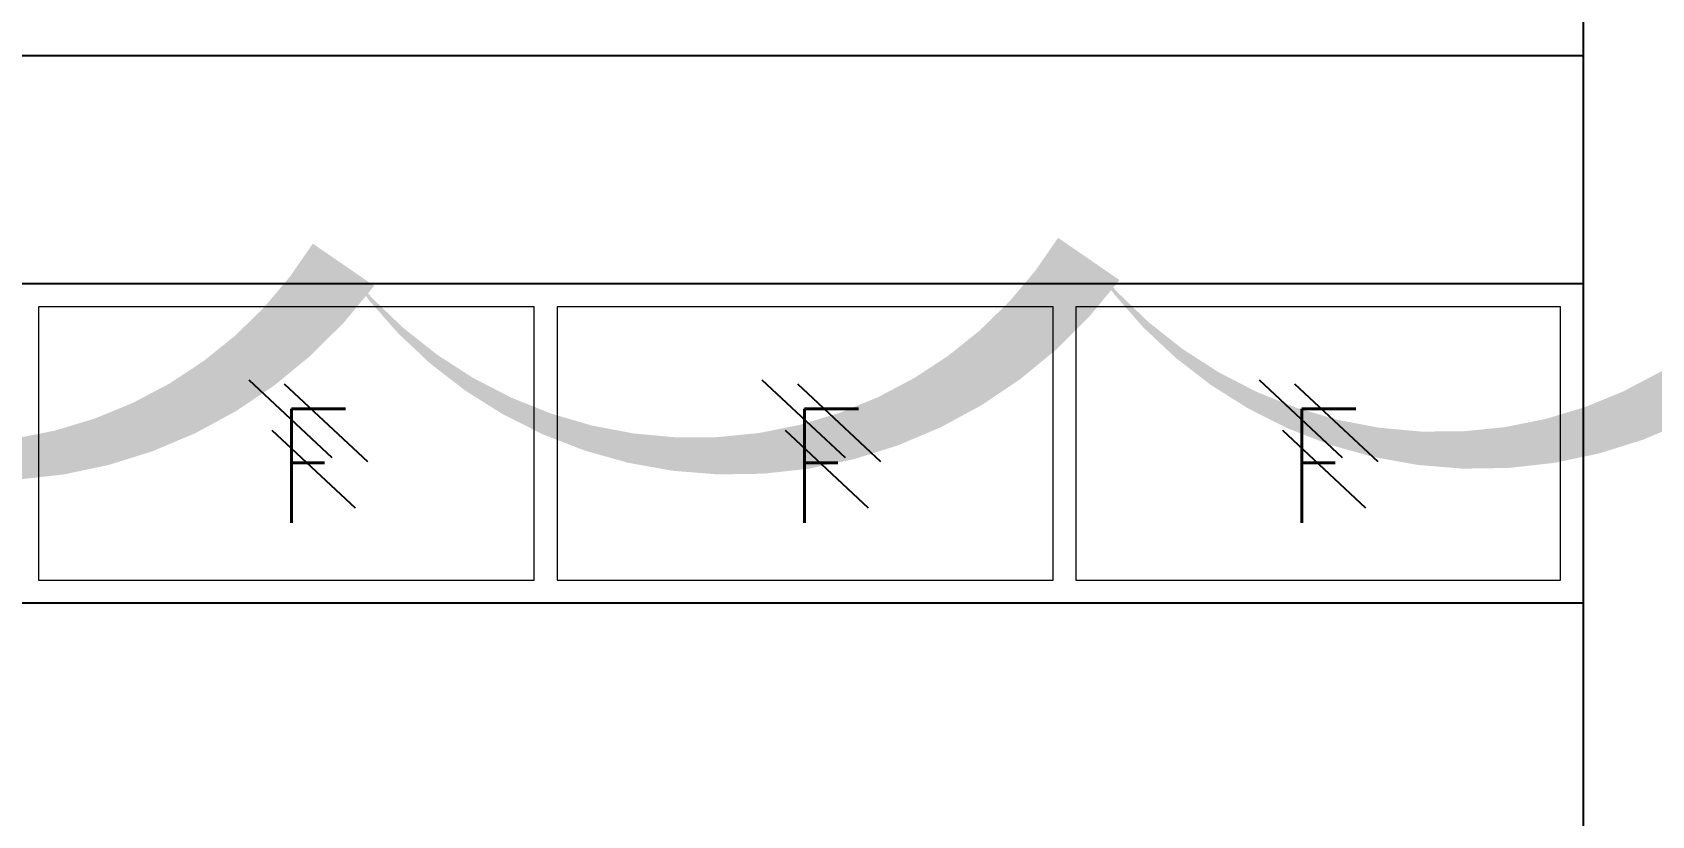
# Model space of a CAD drawing. Header units: inches. Extents: x 102027 to 175311, y -32523 to 10797.
# Drawn here: x 119512 to 123063, y -761 to 957 of the extents above; entities that cross this region are included whole.
import ezdxf

# ---------------------------------------------------------------- set-up
doc = ezdxf.new("R2010")
doc.units = ezdxf.units.IN
doc.header["$MEASUREMENT"] = 0
doc.layers.add('M-CLOUD', color=2, linetype='Continuous')
doc.layers.add('M-X-BKGD', color=8, linetype='Continuous')
doc.styles.add('SIMPLEX', font='simplex.shx')

msp = doc.modelspace()

# ---------------------------------------------------------------- linework, layer by layer
at = {"layer": 'M-CLOUD'}
msp.add_lwpolyline([(128114.1, 3215.3, 0, 163.4, 0.520567), (126479.7, 3204, 0, 163.4, 0.520567), (124845.3, 3192.7, 0, 163.4, 0.520567), (123210.9, 3181.4, 0, 163.4, 0.520567), (121576.5, 3170.1, 0, 163.4, 0.520567), (119942.1, 3158.8, 0, 163.4, 0.520567), (117726.2, 3143.5, 0, 163.4, 0.520567), (117766.3, 1513.5, 0, 163.4, 0.520567), (118559.8, 434.5, 0, 163.4, 0.520567), (120194.2, 447.3, 0, 163.4, 0.520567), (121828.5, 460, 0, 163.4, 0.520567), (123462.9, 472.7, 0, 163.4, 0.520567), (125097.3, 485.5, 0, 163.4, 0.520567), (126731.7, 498.2, 0, 163.4, 0.520567), (128366.1, 511, 0, 163.4, 0.520567)], format="xyseb", dxfattribs=at)
at = {"layer": 'M-X-BKGD', "color": 8}
for p, q in [((122912.6, 3455.2), (122912.6, -6094.8)), ((122912.6, 905.2), (118362.6, 905.2)), ((122912.6, 405.2), (118362.6, 405.2)), ((119986.6, 195), (120168.9, 24.8)), ((120064.3, 186), (120246.6, 15.8)), ((121111.8, 195), (121294.1, 24.8)), ((121189.5, 186), (121371.8, 15.8)), ((122202.1, 195), (122384.4, 24.8)), ((122279.8, 186), (122462.1, 15.8)), ((120037.4, 84.5), (120219.7, -85.7)), ((121162.6, 84.5), (121344.9, -85.7)), ((122252.9, 84.5), (122435.2, -85.7)), ((122912.6, -294.8), (118362.6, -294.8))]:
    msp.add_line(p, q, dxfattribs=at)
at = {"layer": 'M-X-BKGD', "color": 8, "lineweight": 0}
for points in [[(120612.6, 355.2), (119525.1, 355.2), (119525.1, -244.8), (120612.6, -244.8)], [(121750.1, 355.2), (120662.6, 355.2), (120662.6, -244.8), (121750.1, -244.8)], [(122862.6, 355.2), (121800.1, 355.2), (121800.1, -244.8), (122862.6, -244.8)]]:
    msp.add_lwpolyline(points, close=True, dxfattribs=at)
msp.add_point((121775.1, -294.8), dxfattribs=at)

# ---------------------------------------------------------------- texts
at = {"layer": 'M-X-BKGD', "color": 8, "style": 'SIMPLEX', "width": 0.85}
for p in [(120043.6, -118.5), (121168.8, -118.5), (122259.1, -118.5)]:
    msp.add_text('F', height=250, dxfattribs=at).set_placement(p)

doc.saveas('drawing.dxf')
